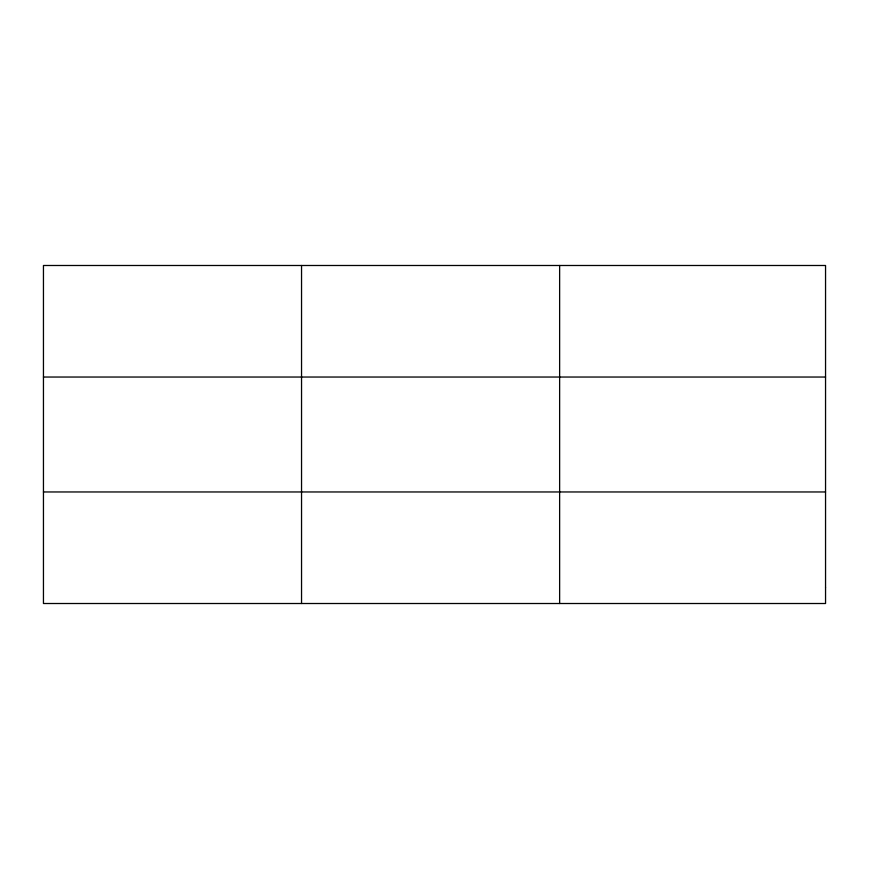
<?xml version="1.0" encoding="UTF-8"?>
<svg xmlns="http://www.w3.org/2000/svg" width="869" height="869" viewBox="0 0 869 869"><rect width="100%" height="100%" fill="white"/><g stroke="black" fill="none" stroke-linecap="round" stroke-linejoin="round"><path stroke-width="1.3" d="M301.543 265.49L301.543 603.51M559.636 265.49L559.636 603.51M43.45 377.037L825.55 377.037M43.45 491.963L825.55 491.963M825.55 587.574L825.55 603.51L43.45 603.51L43.45 265.49L825.55 265.49L825.55 587.574"/></g></svg>
